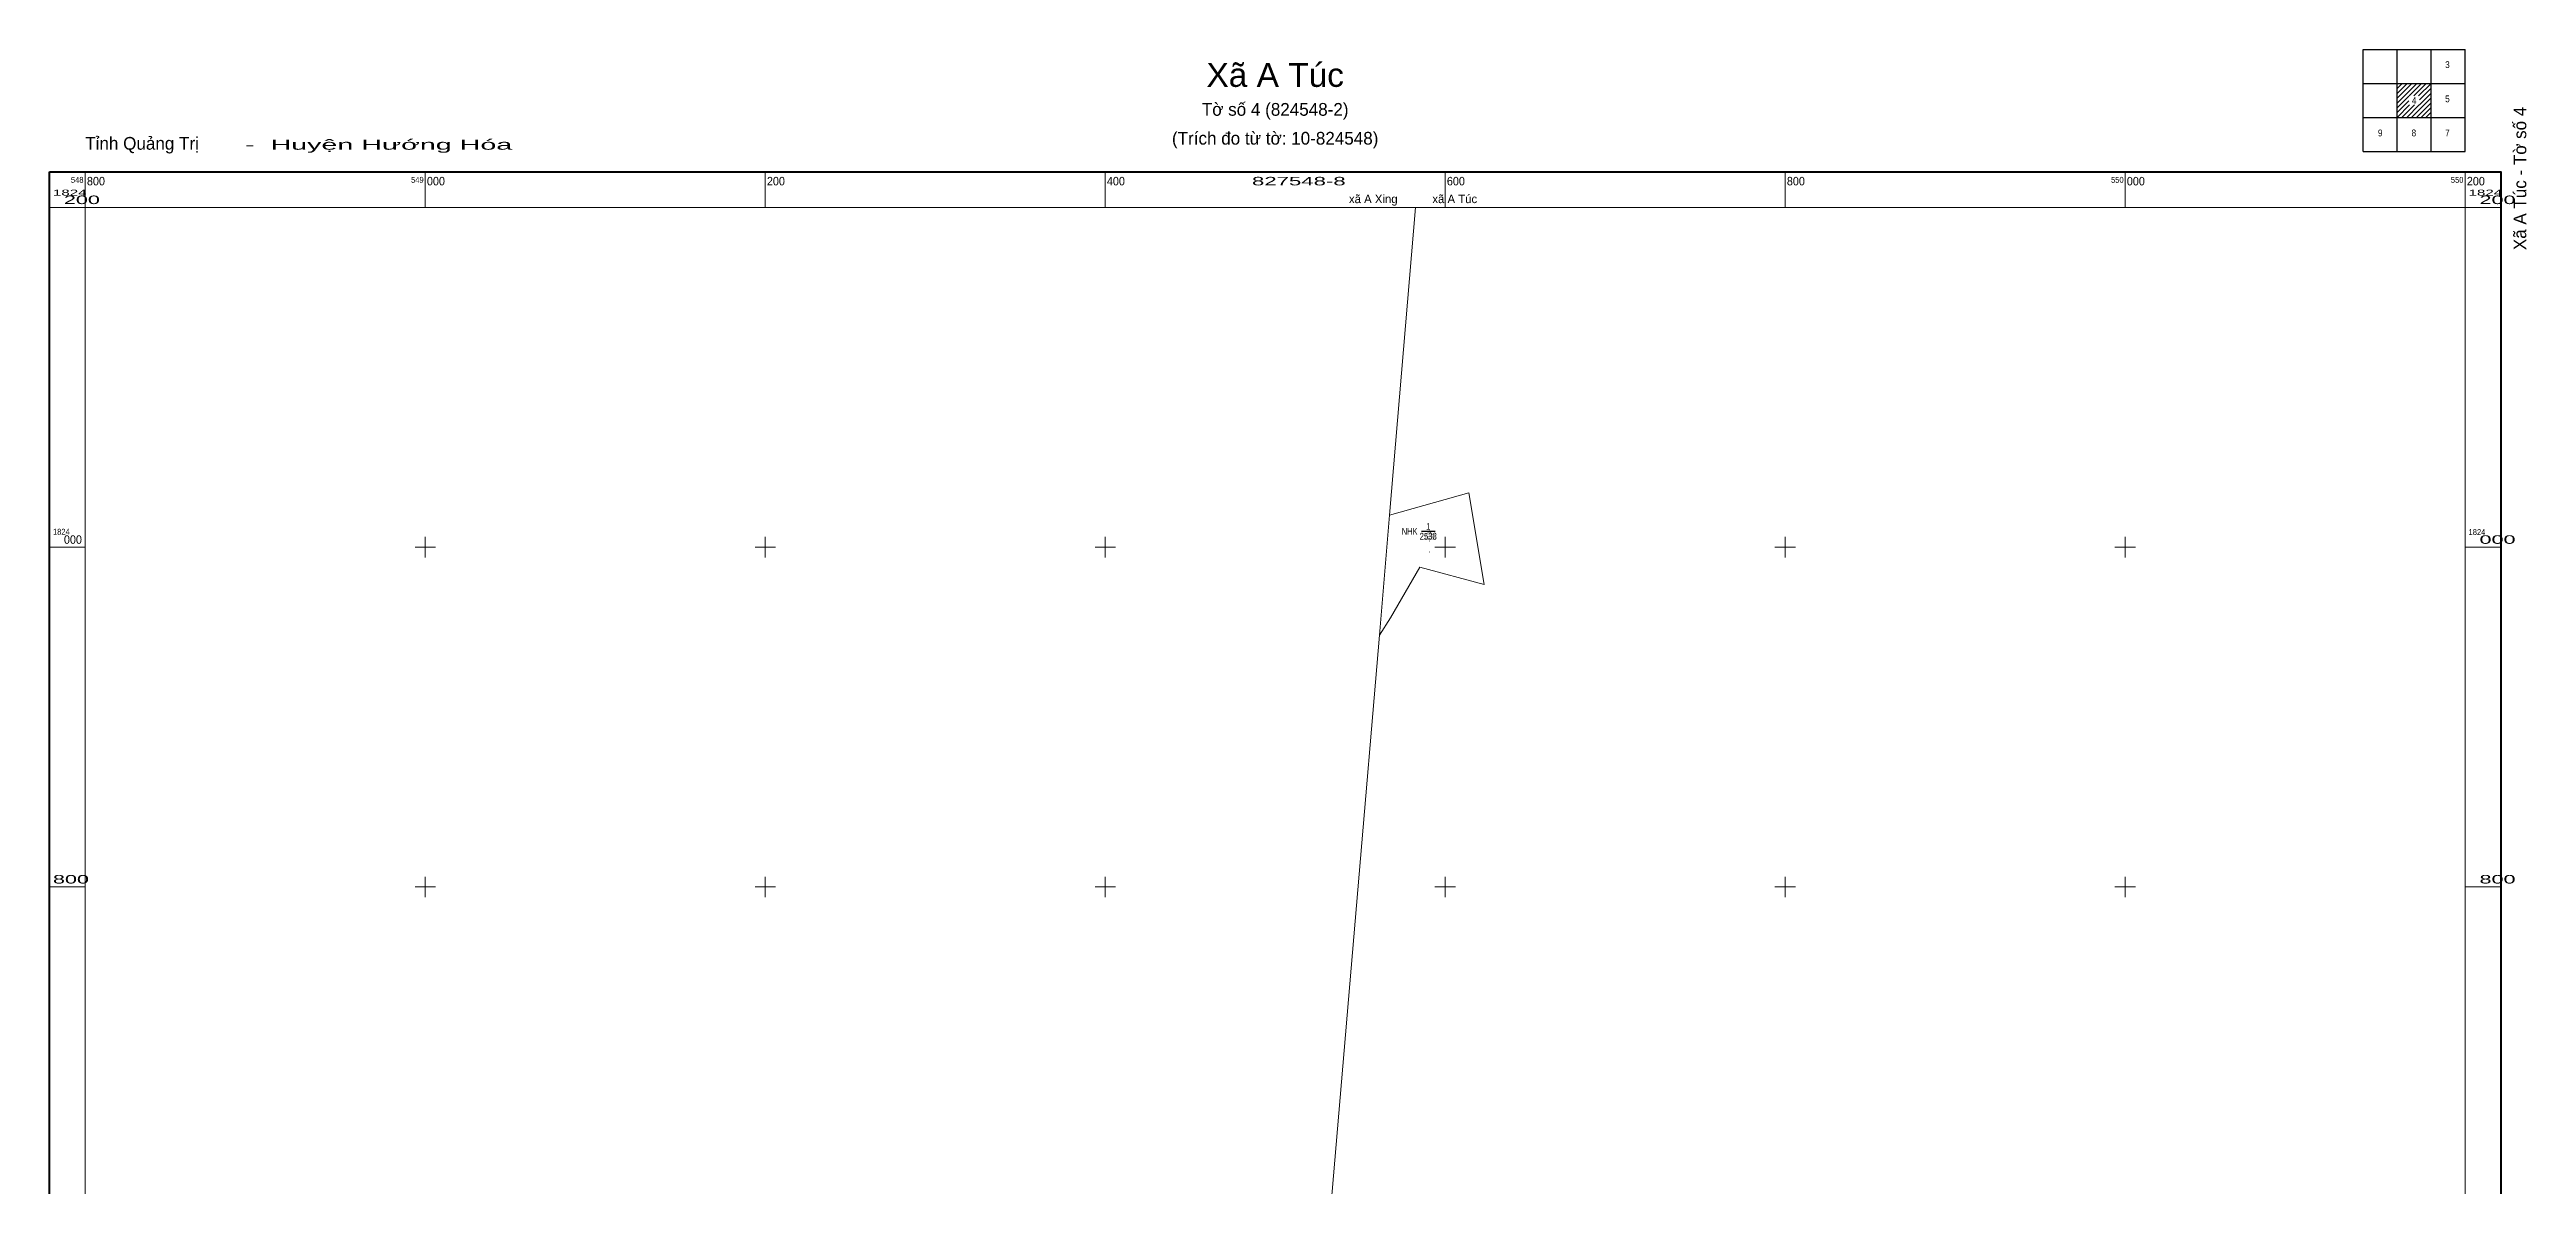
# Model space of a CAD drawing. Header units: metres. Extents: x 548779 to 550236, y 1822638 to 1824293.
# Drawn here: x 548779 to 550236, y 1823624 to 1824293 of the extents above; entities that cross this region are included whole.
import ezdxf
from ezdxf.enums import TextEntityAlignment as Align

# ---------------------------------------------------------------- set-up
doc = ezdxf.new("R2010")
doc.units = ezdxf.units.M
doc.header["$LTSCALE"] = 1.6
for name, color, linetype, lineweight in [('10', 7, 'Continuous', 13), ('13', 7, 'Continuous', 25), ('46', 7, 'Continuous', 13), ('63', 7, 'Continuous', 13)]:
    doc.layers.add(name, color=color, linetype=linetype, lineweight=lineweight)
doc.layers.add('15', color=7, linetype='Continuous')

msp = doc.modelspace()

# ---------------------------------------------------------------- linework, layer by layer
at = {"layer": '10'}
msp.add_lwpolyline([(549567.26, 1824018.78), (549614, 1824032), (549622.85, 1823977.95), (549585.17, 1823988.22), (549567.9, 1823958.5), (549561.3, 1823948.29), (549561.3, 1823948.28)], dxfattribs=at)
at = {"layer": '13'}
msp.add_line((549585.99, 1824009.34), (549594.08, 1824009.34), dxfattribs=at)
at = {"layer": '46'}
for points in [[(549582.6, 1824200), (549567.26, 1824018.78), (549561.3, 1823948.29)], [(549561.3, 1823948.28), (549522.43, 1823489.11), (549485.94, 1823057.89), (548800, 1822813.76)]]:
    msp.add_lwpolyline(points, dxfattribs=at)
at = {"layer": '63', "lineweight": 25}
for p, q in [((550140, 1824293), (550200, 1824293)), ((550140, 1824233), (550140, 1824293)), ((550160, 1824233), (550160, 1824293)), ((550180, 1824233), (550180, 1824293)), ((550140, 1824273), (550200, 1824273)), ((550140, 1824253), (550200, 1824253))]:
    msp.add_line(p, q, dxfattribs=at)
at = {"layer": '63'}
for p, q in [((550160, 1824272.8), (550160.2, 1824273)), ((550160, 1824269.96), (550163.04, 1824273)), ((550160, 1824267.16), (550165.84, 1824273)), ((550160, 1824264.32), (550168.68, 1824273)), ((550160, 1824261.48), (550171.52, 1824273)), ((550160, 1824258.64), (550166.88, 1824265.52)), ((550160, 1824255.84), (550166.88, 1824262.72)), ((550167, 1824265.68), (550174.36, 1824273)), ((550168.48, 1824253), (550180, 1824264.52)), ((550169.8, 1824265.68), (550177.16, 1824273)), ((550171.32, 1824253), (550180, 1824261.68)), ((550172.64, 1824265.68), (550180, 1824273)), ((550173.12, 1824263.32), (550180, 1824270.16)), ((550173.12, 1824260.52), (550180, 1824267.36)), ((550160, 1824253), (550167.36, 1824260.36)), ((550162.84, 1824253), (550170.2, 1824260.36)), ((550165.64, 1824253), (550173, 1824260.36)), ((550174.16, 1824253), (550180, 1824258.84)), ((550176.96, 1824253), (550180, 1824256.04)), ((550179.8, 1824253), (550180, 1824253.2)), ((548800, 1824200), (548800, 1824221)), ((549000, 1824200), (549000, 1824221)), ((549200, 1824200), (549200, 1824221)), ((549400, 1824200), (549400, 1824221)), ((549600, 1824200), (549600, 1824221)), ((549800, 1824200), (549800, 1824221)), ((550000, 1824200), (550000, 1824221)), ((550200, 1824200), (550200, 1824221)), ((548800, 1824200), (548779, 1824200)), ((550200, 1824200), (550221, 1824200)), ((548800, 1824000), (548779, 1824000)), ((548994, 1824000), (549006, 1824000)), ((549000, 1823994), (549000, 1824006)), ((549194, 1824000), (549206, 1824000)), ((549200, 1823994), (549200, 1824006)), ((549394, 1824000), (549406, 1824000)), ((549400, 1823994), (549400, 1824006)), ((549594, 1824000), (549606, 1824000)), ((549600, 1823994), (549600, 1824006)), ((549794, 1824000), (549806, 1824000)), ((549800, 1823994), (549800, 1824006)), ((549994, 1824000), (550006, 1824000)), ((550000, 1823994), (550000, 1824006)), ((550200, 1824000), (550221, 1824000)), ((548800, 1823800), (548779, 1823800)), ((548994, 1823800), (549006, 1823800)), ((549000, 1823794), (549000, 1823806)), ((549194, 1823800), (549206, 1823800)), ((549200, 1823794), (549200, 1823806)), ((549394, 1823800), (549406, 1823800)), ((549400, 1823794), (549400, 1823806)), ((549594, 1823800), (549606, 1823800)), ((549600, 1823794), (549600, 1823806)), ((549794, 1823800), (549806, 1823800)), ((549800, 1823794), (549800, 1823806)), ((549994, 1823800), (550006, 1823800)), ((550000, 1823794), (550000, 1823806)), ((550200, 1823800), (550221, 1823800))]:
    msp.add_line(p, q, dxfattribs=at)
at = {"layer": '63', "lineweight": 25}
msp.add_lwpolyline([(550140, 1824233), (550200, 1824233), (550200, 1824293)], dxfattribs=at)
at = {"layer": '63', "lineweight": 158}
msp.add_lwpolyline([(548779, 1824221), (550221, 1824221), (550221, 1822779), (548779, 1822779)], close=True, dxfattribs=at)
at = {"layer": '63'}
msp.add_lwpolyline([(548800, 1824200), (550200, 1824200), (550200, 1822800), (548800, 1822800)], close=True, dxfattribs=at)

# ---------------------------------------------------------------- texts
at = {"layer": '13'}
for s, width, p in [('1', 0.7, (549590.035, 1824010.23)), ('2538', 0.85, (549590.035, 1824004.45))]:
    msp.add_text(s, height=4, dxfattribs=dict(at, width=width)).set_placement(p, align=Align.CENTER)
at = {"layer": '13', "width": 0.8}
msp.add_text('NHK ', height=4, dxfattribs=at).set_placement((549584.98, 1824007.34), align=Align.RIGHT)
at = {"layer": '15'}
for s, p in [('Thôn A Sói', (549590.84, 1824004.47)), ('Xã A Túc', (549590.845, 1824005.8)), ('UBND xã', (549590.835, 1824007.13)), ('NHK', (549590.835, 1824008.46))]:
    msp.add_text(s, height=1, dxfattribs=at).set_placement(p, align=Align.CENTER)
for s, width, p in [('0', 0.9, (549590.835, 1824003.14)), ('1', 0.65, (549590.845, 1824009.79)), ('0', 0.9, (549590.835, 1823996.49))]:
    msp.add_text(s, height=1, dxfattribs=dict(at, width=width)).set_placement(p, align=Align.CENTER)
at = {"layer": '63'}
for s, height, width, p in [('Xã A Túc', 14, 1.05, (549500.005, 1824271)), ('3', 4, 0.9, (550189.58, 1824282.08)), ('4', 4, 0.9, (550170.01, 1824261)), ('5', 4, 0.9, (550189.58, 1824261.96)), ('9', 4, 0.9, (550150.04, 1824241.88)), ('8', 4, 0.9, (550169.82, 1824241.88)), ('7', 4, 0.9, (550189.575, 1824241.88)), ('827548-8', 5, 1.95, (549513.9, 1824213))]:
    msp.add_text(s, height=height, dxfattribs=dict(at, width=width)).set_placement(p, align=Align.CENTER)
for s, height, p in [('Tờ số 4 (824548-2)', 7.5, (549499.995, 1824254)), ('(Trích đo từ tờ: 10-824548)', 7.5, (549499.995, 1824237)), ('xã A Xing           xã A Túc  ', 5, (549582.965, 1824202.56))]:
    msp.add_text(s, height=height, dxfattribs=at).set_placement(p, align=Align.CENTER)
msp.add_text('Xã A Túc - Tờ số 4', height=7.48, rotation=90.001, dxfattribs=at).set_placement((550235.96, 1824174.9))
msp.add_text('Tỉnh Quảng Trị', height=7.5, dxfattribs=at).set_placement((548800, 1824234))
for s, height, width, p in [('  -  Huyện Hướng Hóa', 6, 2.1, (548884.64, 1824234)), ('800', 5, 0.95, (548801, 1824213)), ('000', 5, 0.95, (549001, 1824213)), ('200', 5, 0.95, (549201, 1824213)), ('400', 5, 0.95, (549401, 1824213)), ('600', 5, 0.95, (549601, 1824213)), ('800', 5, 0.95, (549801, 1824213)), ('000', 5, 0.95, (550001, 1824213)), ('200', 5, 0.95, (550201, 1824213)), ('1824', 3.5, 1.9, (548781, 1824207)), ('1824', 3.5, 1.9, (550202, 1824207)), ('1824', 3.5, 0.95, (548781, 1824007.32)), ('000', 5, 0.95, (548787.46, 1824002)), ('1824', 3.5, 0.95, (550202, 1824007.16)), ('800', 5, 1.9, (548781, 1823802))]:
    msp.add_text(s, height=height, dxfattribs=dict(at, width=width)).set_placement(p)
for s, height, width, p in [('548', 3.5, 0.95, (548799, 1824214.5)), ('549', 3.5, 0.95, (548999.07, 1824214.5)), ('550', 3.5, 0.95, (549999.1, 1824214.5)), ('550', 3.5, 0.95, (550199, 1824214.5)), ('200', 5, 1.9, (548808.64, 1824202)), ('200', 5, 1.9, (550229.64, 1824202)), ('000', 5, 1.9, (550229.64, 1824002)), ('800', 5, 1.9, (550229.64, 1823802))]:
    msp.add_text(s, height=height, dxfattribs=dict(at, width=width)).set_placement(p, align=Align.RIGHT)

doc.saveas('drawing.dxf')
